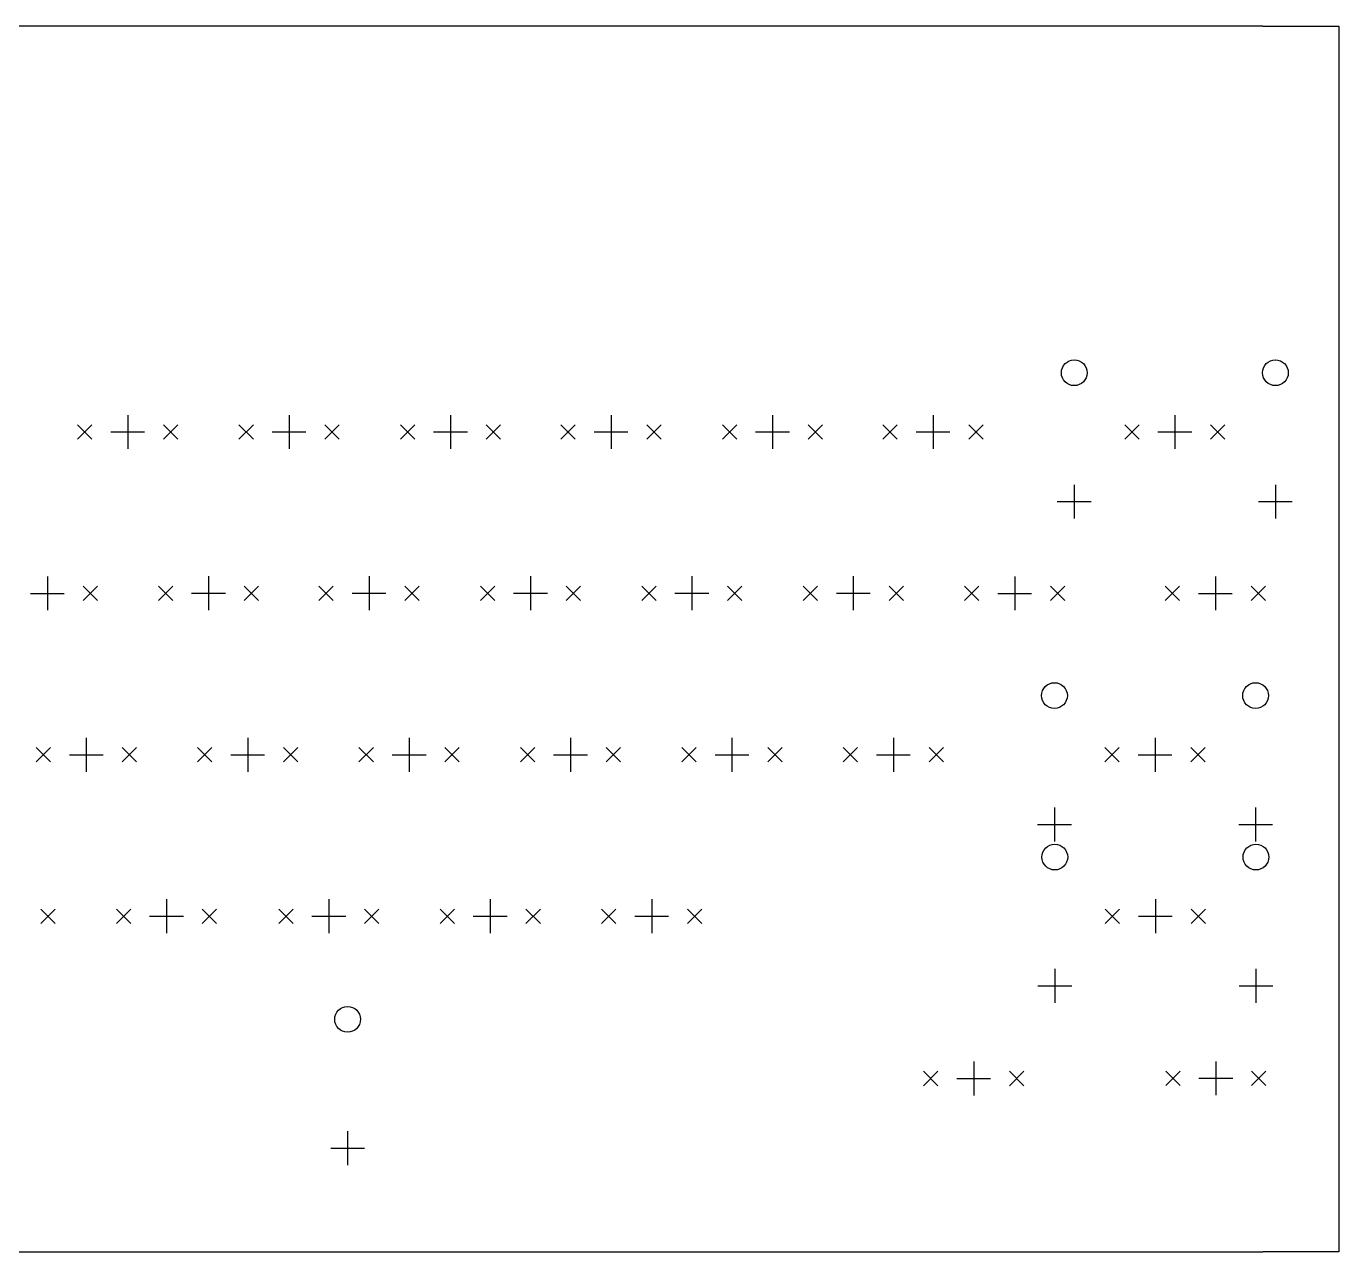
# Model space of a CAD drawing. Extents: x 2.5 to 14.7, y -7.7 to -1.2.
# Drawn here: x 8.57 to 14.69, y -6.89 to -1.18 of the extents above; entities that cross this region are included whole.
import ezdxf

# ---------------------------------------------------------------- set-up
doc = ezdxf.new("R2010")
doc.units = 0
doc.header["$MEASUREMENT"] = 0
doc.layers.add('BLACK', color=7, linetype='CONTINUOUS')

msp = doc.modelspace()

# ---------------------------------------------------------------- linework, layer by layer
at = {"layer": 'BLACK', "linetype": 'CONTINUOUS'}
for p, q in [((14.3307, -1.1811), (2.6378, -1.1811)), ((14.3307, -1.1811), (14.685, -1.1811)), ((14.685, -1.1811), (14.685, -6.88976)), ((9.04331, -2.99213), (9.04331, -3.14961)), ((9.79528, -2.99213), (9.79528, -3.14961)), ((10.5472, -2.99213), (10.5472, -3.14961)), ((11.2953, -2.99213), (11.2953, -3.14961)), ((12.0472, -2.99213), (12.0472, -3.14961)), ((12.7953, -2.99213), (12.7953, -3.14961)), ((13.9213, -2.99213), (13.9213, -3.14961)), ((8.80984, -3.0374), (8.87677, -3.10433)), ((8.87677, -3.0374), (8.80984, -3.10433)), ((9.20984, -3.0374), (9.27677, -3.10433)), ((9.27677, -3.0374), (9.20984, -3.10433)), ((9.56181, -3.0374), (9.62874, -3.10433)), ((9.62874, -3.0374), (9.56181, -3.10433)), ((9.96181, -3.0374), (10.0287, -3.10433)), ((10.0287, -3.0374), (9.96181, -3.10433)), ((10.3138, -3.0374), (10.3807, -3.10433)), ((10.3807, -3.0374), (10.3138, -3.10433)), ((10.7138, -3.0374), (10.7807, -3.10433)), ((10.7807, -3.0374), (10.7138, -3.10433)), ((11.0618, -3.0374), (11.1287, -3.10433)), ((11.1287, -3.0374), (11.0618, -3.10433)), ((11.4618, -3.0374), (11.5287, -3.10433)), ((11.5287, -3.0374), (11.4618, -3.10433)), ((11.8138, -3.0374), (11.8807, -3.10433)), ((11.8807, -3.0374), (11.8138, -3.10433)), ((12.2138, -3.0374), (12.2807, -3.10433)), ((12.2807, -3.0374), (12.2138, -3.10433)), ((12.5618, -3.0374), (12.6287, -3.10433)), ((12.6287, -3.0374), (12.5618, -3.10433)), ((12.9618, -3.0374), (13.0287, -3.10433)), ((13.0287, -3.0374), (12.9618, -3.10433)), ((13.6878, -3.0374), (13.7547, -3.10433)), ((13.7547, -3.0374), (13.6878, -3.10433)), ((14.0878, -3.0374), (14.1547, -3.10433)), ((14.1547, -3.0374), (14.0878, -3.10433)), ((8.96457, -3.07087), (9.12205, -3.07087)), ((9.71654, -3.07087), (9.87402, -3.07087)), ((10.4685, -3.07087), (10.626, -3.07087)), ((11.2165, -3.07087), (11.374, -3.07087)), ((11.9685, -3.07087), (12.126, -3.07087)), ((12.7165, -3.07087), (12.874, -3.07087)), ((13.8425, -3.07087), (14, -3.07087)), ((13.4528, -3.31654), (13.4528, -3.47402)), ((14.3898, -3.31654), (14.3898, -3.47402)), ((13.374, -3.39528), (13.5315, -3.39528)), ((14.311, -3.39528), (14.4685, -3.39528)), ((8.66929, -3.74409), (8.66929, -3.90157)), ((8.83583, -3.78937), (8.90276, -3.8563)), ((8.90276, -3.78937), (8.83583, -3.8563)), ((9.18622, -3.78858), (9.25315, -3.85551)), ((9.25315, -3.78858), (9.18622, -3.85551)), ((9.41969, -3.74331), (9.41969, -3.90079)), ((9.58622, -3.78858), (9.65315, -3.85551)), ((9.65315, -3.78858), (9.58622, -3.85551)), ((9.93425, -3.78858), (10.0012, -3.85551)), ((10.0012, -3.78858), (9.93425, -3.85551)), ((10.1677, -3.74331), (10.1677, -3.90079)), ((10.3343, -3.78858), (10.4012, -3.85551)), ((10.4012, -3.78858), (10.3343, -3.85551)), ((10.6862, -3.78858), (10.7531, -3.85551)), ((10.7531, -3.78858), (10.6862, -3.85551)), ((10.9197, -3.74331), (10.9197, -3.90079)), ((11.0862, -3.78858), (11.1531, -3.85551)), ((11.1531, -3.78858), (11.0862, -3.85551)), ((11.4382, -3.78858), (11.5051, -3.85551)), ((11.5051, -3.78858), (11.4382, -3.85551)), ((11.6717, -3.74331), (11.6717, -3.90079)), ((11.8382, -3.78858), (11.9051, -3.85551)), ((11.9051, -3.78858), (11.8382, -3.85551)), ((12.1902, -3.78858), (12.2571, -3.85551)), ((12.2571, -3.78858), (12.1902, -3.85551)), ((12.4236, -3.74331), (12.4236, -3.90079)), ((12.5902, -3.78858), (12.6571, -3.85551)), ((12.6571, -3.78858), (12.5902, -3.85551)), ((12.9421, -3.78937), (13.0091, -3.8563)), ((13.0091, -3.78937), (12.9421, -3.8563)), ((13.1756, -3.74409), (13.1756, -3.90157)), ((13.3421, -3.78937), (13.4091, -3.8563)), ((13.4091, -3.78937), (13.3421, -3.8563)), ((13.8768, -3.78937), (13.9437, -3.8563)), ((13.9437, -3.78937), (13.8768, -3.8563)), ((14.1102, -3.74409), (14.1102, -3.90157)), ((14.2768, -3.78937), (14.3437, -3.8563)), ((14.3437, -3.78937), (14.2768, -3.8563)), ((8.59055, -3.82283), (8.74803, -3.82283)), ((9.34094, -3.82205), (9.49843, -3.82205)), ((10.089, -3.82205), (10.2465, -3.82205)), ((10.8409, -3.82205), (10.9984, -3.82205)), ((11.5929, -3.82205), (11.7504, -3.82205)), ((12.3449, -3.82205), (12.5024, -3.82205)), ((13.0969, -3.82283), (13.2543, -3.82283)), ((14.0315, -3.82283), (14.189, -3.82283)), ((8.85039, -4.49606), (8.85039, -4.65354)), ((9.60236, -4.49606), (9.60236, -4.65354)), ((10.3543, -4.49606), (10.3543, -4.65354)), ((11.1063, -4.49606), (11.1063, -4.65354)), ((11.8583, -4.49606), (11.8583, -4.65354)), ((12.6102, -4.49606), (12.6102, -4.65354)), ((13.8291, -4.49606), (13.8291, -4.65354)), ((8.61693, -4.54134), (8.68386, -4.60827)), ((8.68386, -4.54134), (8.61693, -4.60827)), ((8.77165, -4.5748), (8.92913, -4.5748)), ((9.01693, -4.54134), (9.08386, -4.60827)), ((9.08386, -4.54134), (9.01693, -4.60827)), ((9.3689, -4.54134), (9.43583, -4.60827)), ((9.43583, -4.54134), (9.3689, -4.60827)), ((9.52362, -4.5748), (9.6811, -4.5748)), ((9.7689, -4.54134), (9.83583, -4.60827)), ((9.83583, -4.54134), (9.7689, -4.60827)), ((10.1209, -4.54134), (10.1878, -4.60827)), ((10.1878, -4.54134), (10.1209, -4.60827)), ((10.2756, -4.5748), (10.4331, -4.5748)), ((10.5209, -4.54134), (10.5878, -4.60827)), ((10.5878, -4.54134), (10.5209, -4.60827)), ((10.8728, -4.54134), (10.9398, -4.60827)), ((10.9398, -4.54134), (10.8728, -4.60827)), ((11.0276, -4.5748), (11.185, -4.5748)), ((11.2728, -4.54134), (11.3398, -4.60827)), ((11.3398, -4.54134), (11.2728, -4.60827)), ((11.6248, -4.54134), (11.6917, -4.60827)), ((11.6917, -4.54134), (11.6248, -4.60827)), ((11.7795, -4.5748), (11.937, -4.5748)), ((12.0248, -4.54134), (12.0917, -4.60827)), ((12.0917, -4.54134), (12.0248, -4.60827)), ((12.3768, -4.54134), (12.4437, -4.60827)), ((12.4437, -4.54134), (12.3768, -4.60827)), ((12.5315, -4.5748), (12.689, -4.5748)), ((12.7768, -4.54134), (12.8437, -4.60827)), ((12.8437, -4.54134), (12.7768, -4.60827)), ((13.5957, -4.54134), (13.6626, -4.60827)), ((13.6626, -4.54134), (13.5957, -4.60827)), ((13.7504, -4.5748), (13.9079, -4.5748)), ((13.9957, -4.54134), (14.0626, -4.60827)), ((14.0626, -4.54134), (13.9957, -4.60827)), ((13.3606, -4.82047), (13.3606, -4.97795)), ((14.2976, -4.82047), (14.2976, -4.97795)), ((13.2819, -4.89921), (13.4394, -4.89921)), ((14.2189, -4.89921), (14.3764, -4.89921)), ((9.22441, -5.24803), (9.22441, -5.40551)), ((9.98031, -5.24803), (9.98031, -5.40551)), ((10.7323, -5.24803), (10.7323, -5.40551)), ((11.4843, -5.24803), (11.4843, -5.40551)), ((13.8307, -5.24803), (13.8307, -5.40551)), ((8.63898, -5.29331), (8.70591, -5.36024)), ((8.70591, -5.29331), (8.63898, -5.36024)), ((8.99094, -5.29331), (9.05787, -5.36024)), ((9.05787, -5.29331), (8.99094, -5.36024)), ((9.39094, -5.29331), (9.45787, -5.36024)), ((9.45787, -5.29331), (9.39094, -5.36024)), ((9.74685, -5.29331), (9.81378, -5.36024)), ((9.81378, -5.29331), (9.74685, -5.36024)), ((10.1469, -5.29331), (10.2138, -5.36024)), ((10.2138, -5.29331), (10.1469, -5.36024)), ((10.4988, -5.29331), (10.5657, -5.36024)), ((10.5657, -5.29331), (10.4988, -5.36024)), ((10.8988, -5.29331), (10.9657, -5.36024)), ((10.9657, -5.29331), (10.8988, -5.36024)), ((11.2508, -5.29331), (11.3177, -5.36024)), ((11.3177, -5.29331), (11.2508, -5.36024)), ((11.6508, -5.29331), (11.7177, -5.36024)), ((11.7177, -5.29331), (11.6508, -5.36024)), ((13.5972, -5.29331), (13.6642, -5.36024)), ((13.6642, -5.29331), (13.5972, -5.36024)), ((13.9972, -5.29331), (14.0642, -5.36024)), ((14.0642, -5.29331), (13.9972, -5.36024)), ((9.14567, -5.32677), (9.30315, -5.32677)), ((9.90157, -5.32677), (10.0591, -5.32677)), ((10.6535, -5.32677), (10.811, -5.32677)), ((11.4055, -5.32677), (11.563, -5.32677)), ((13.752, -5.32677), (13.9094, -5.32677)), ((13.3622, -5.57244), (13.3622, -5.72992)), ((14.2992, -5.57244), (14.2992, -5.72992)), ((13.2835, -5.65118), (13.4409, -5.65118)), ((14.2205, -5.65118), (14.378, -5.65118)), ((12.7508, -6.04921), (12.8177, -6.11614)), ((12.8177, -6.04921), (12.7508, -6.11614)), ((12.9843, -6.00394), (12.9843, -6.16142)), ((13.1508, -6.04921), (13.2177, -6.11614)), ((13.2177, -6.04921), (13.1508, -6.11614)), ((13.8791, -6.04843), (13.9461, -6.11535)), ((13.9461, -6.04843), (13.8791, -6.11535)), ((14.1126, -6.00315), (14.1126, -6.16063)), ((14.2791, -6.04843), (14.3461, -6.11535)), ((14.3461, -6.04843), (14.2791, -6.11535)), ((12.9055, -6.08268), (13.063, -6.08268)), ((14.0339, -6.08189), (14.1913, -6.08189)), ((10.0677, -6.32835), (10.0677, -6.48583)), ((9.98898, -6.40709), (10.1465, -6.40709)), ((2.6378, -6.88976), (14.3307, -6.88976)), ((14.685, -6.88976), (14.3307, -6.88976))]:
    msp.add_line(p, q, dxfattribs=at)
at = {"layer": 'BLACK'}
for centre in [(13.4528, -2.79528), (14.3898, -2.79528), (13.3606, -4.29921), (14.2976, -4.29921), (13.3622, -5.05118), (14.2992, -5.05118), (10.0677, -5.80709)]:
    msp.add_circle(centre, 0.06004, dxfattribs=at)

doc.saveas('drawing.dxf')
